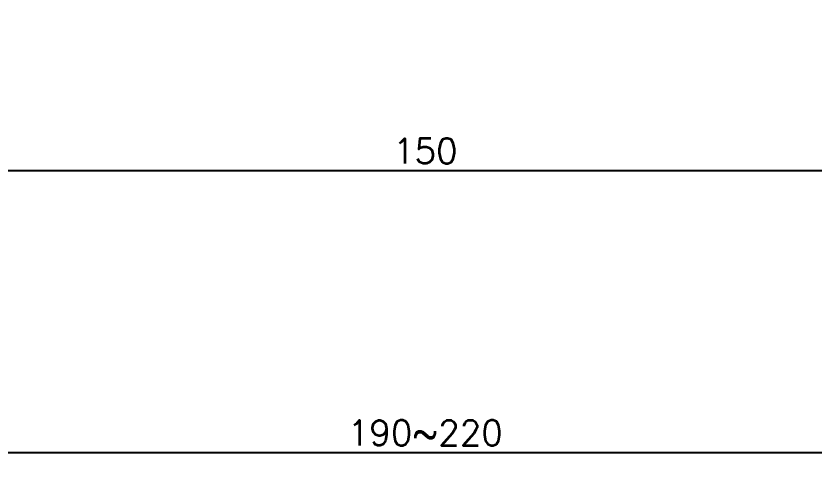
# Model space of a CAD drawing. Extents: x -4009 to -3415, y -5642 to -5222.
# Drawn here: x -3638 to -3526.9, y -5543.2 to -5480.4 of the extents above; entities that cross this region are included whole.
import ezdxf

# ---------------------------------------------------------------- set-up
doc = ezdxf.new("R2010")
doc.units = 0
doc.header["$LTSCALE"] = 7
doc.layers.get('Defpoints').update_dxf_attribs({"linetype": 'CONTINUOUS'})
doc.layers.add('DWG', color=7, linetype='CONTINUOUS')
doc.styles.add('DD', font='romans', dxfattribs={"bigfont": 'GHS.shx'})
doc.dimstyles.new('DWJ', dxfattribs={"dimscale": 0, "dimtxt": 3.5, "dimasz": 3.5, "dimexe": 2, "dimexo": 1, "dimgap": 1, "dimtad": 1, "dimdec": 4, "dimdsep": 46, "dimtxsty": 'DD', "dimcen": 3, "dimclrd": 2, "dimclre": 2, "dimclrt": 2, "dimadec": 3, "dimazin": 2, "dimtfac": 1, "dimtdec": 4, "dimtmove": 0, "dimatfit": 3, "dimfxl": 1, "dimtvp": 1, "dimtolj": 1, "dimtzin": 0, "dimlwd": -1, "dimlwe": -1, "dimarcsym": 0})

# ---------------------------------------------------------------- blocks, each defined once
blk = doc.blocks.new('*D7')
at = {"layer": 'Defpoints', "color": 0, "transparency": 16777216}
for p in [(-3506.02, -5456.79), (-3656.02, -5461.29), (-3656.02, -5501.95)]:
    blk.add_point(p, dxfattribs=at)
at = {"layer": 'DWG', "color": 2, "transparency": 16777216}
for p, q in [((-3506.02, -5457.79), (-3506.02, -5503.95)), ((-3656.02, -5462.29), (-3656.02, -5503.95)), ((-3509.52, -5501.95), (-3652.52, -5501.95))]:
    blk.add_line(p, q, dxfattribs=at)
for points in [[(-3652.52, -5501.37), (-3652.52, -5502.54), (-3656.02, -5501.95)], [(-3509.52, -5501.37), (-3509.52, -5502.54), (-3506.02, -5501.95)]]:
    blk.add_solid(points, dxfattribs=at)
at = {"layer": 'DWG', "color": 2, "transparency": 16777216, "insert": (-3581.02, -5499.2), "char_height": 3.5, "attachment_point": 5, "style": 'DD'}
blk.add_mtext('\\A1;150', dxfattribs=at)
blk = doc.blocks.new('*D12')
at = {"layer": 'Defpoints', "color": 0, "transparency": 16777216}
for p in [(-3472.65, -5520.11), (-3689.39, -5523.04), (-3472.65, -5541.21)]:
    blk.add_point(p, dxfattribs=at)
at = {"layer": 'DWG', "color": 2, "transparency": 16777216}
for p, q in [((-3472.65, -5521.11), (-3472.65, -5543.21)), ((-3689.39, -5524.04), (-3689.39, -5543.21)), ((-3685.89, -5541.21), (-3476.15, -5541.21))]:
    blk.add_line(p, q, dxfattribs=at)
for points in [[(-3685.89, -5540.63), (-3685.89, -5541.8), (-3689.39, -5541.21)], [(-3476.15, -5540.63), (-3476.15, -5541.8), (-3472.65, -5541.21)]]:
    blk.add_solid(points, dxfattribs=at)
at = {"layer": 'DWG', "color": 2, "transparency": 16777216, "insert": (-3581.02, -5538.46), "char_height": 3.5, "attachment_point": 5, "style": 'DD'}
blk.add_mtext('\\A1;190~220', dxfattribs=at)

msp = doc.modelspace()

# ---------------------------------------------------------------- dimensions: what is measured, and where the dimension line sits
at = {"layer": 'DWG'}
dim = msp.add_linear_dim(base=(-3656.01727, -5501.95405), p1=(-3506.01727, -5456.78547), p2=(-3656.01727, -5461.28745), dimstyle='DWJ', override={"dimscale": 1}, dxfattribs=at)
dim.commit()
dim.dimension.update_dxf_attribs({"geometry": '*D7', "text_midpoint": (-3581.01727, -5501.95405), "dimtype": 128})
dim = msp.add_linear_dim(base=(-3472.64934, -5541.21272), p1=(-3689.38519, -5523.03806), p2=(-3472.64934, -5520.11242), text='190~220', dimstyle='DWJ', override={"dimscale": 1}, dxfattribs=at)
dim.commit()
dim.dimension.update_dxf_attribs({"geometry": '*D12', "text_midpoint": (-3581.01727, -5538.46272)})

doc.saveas('drawing.dxf')
